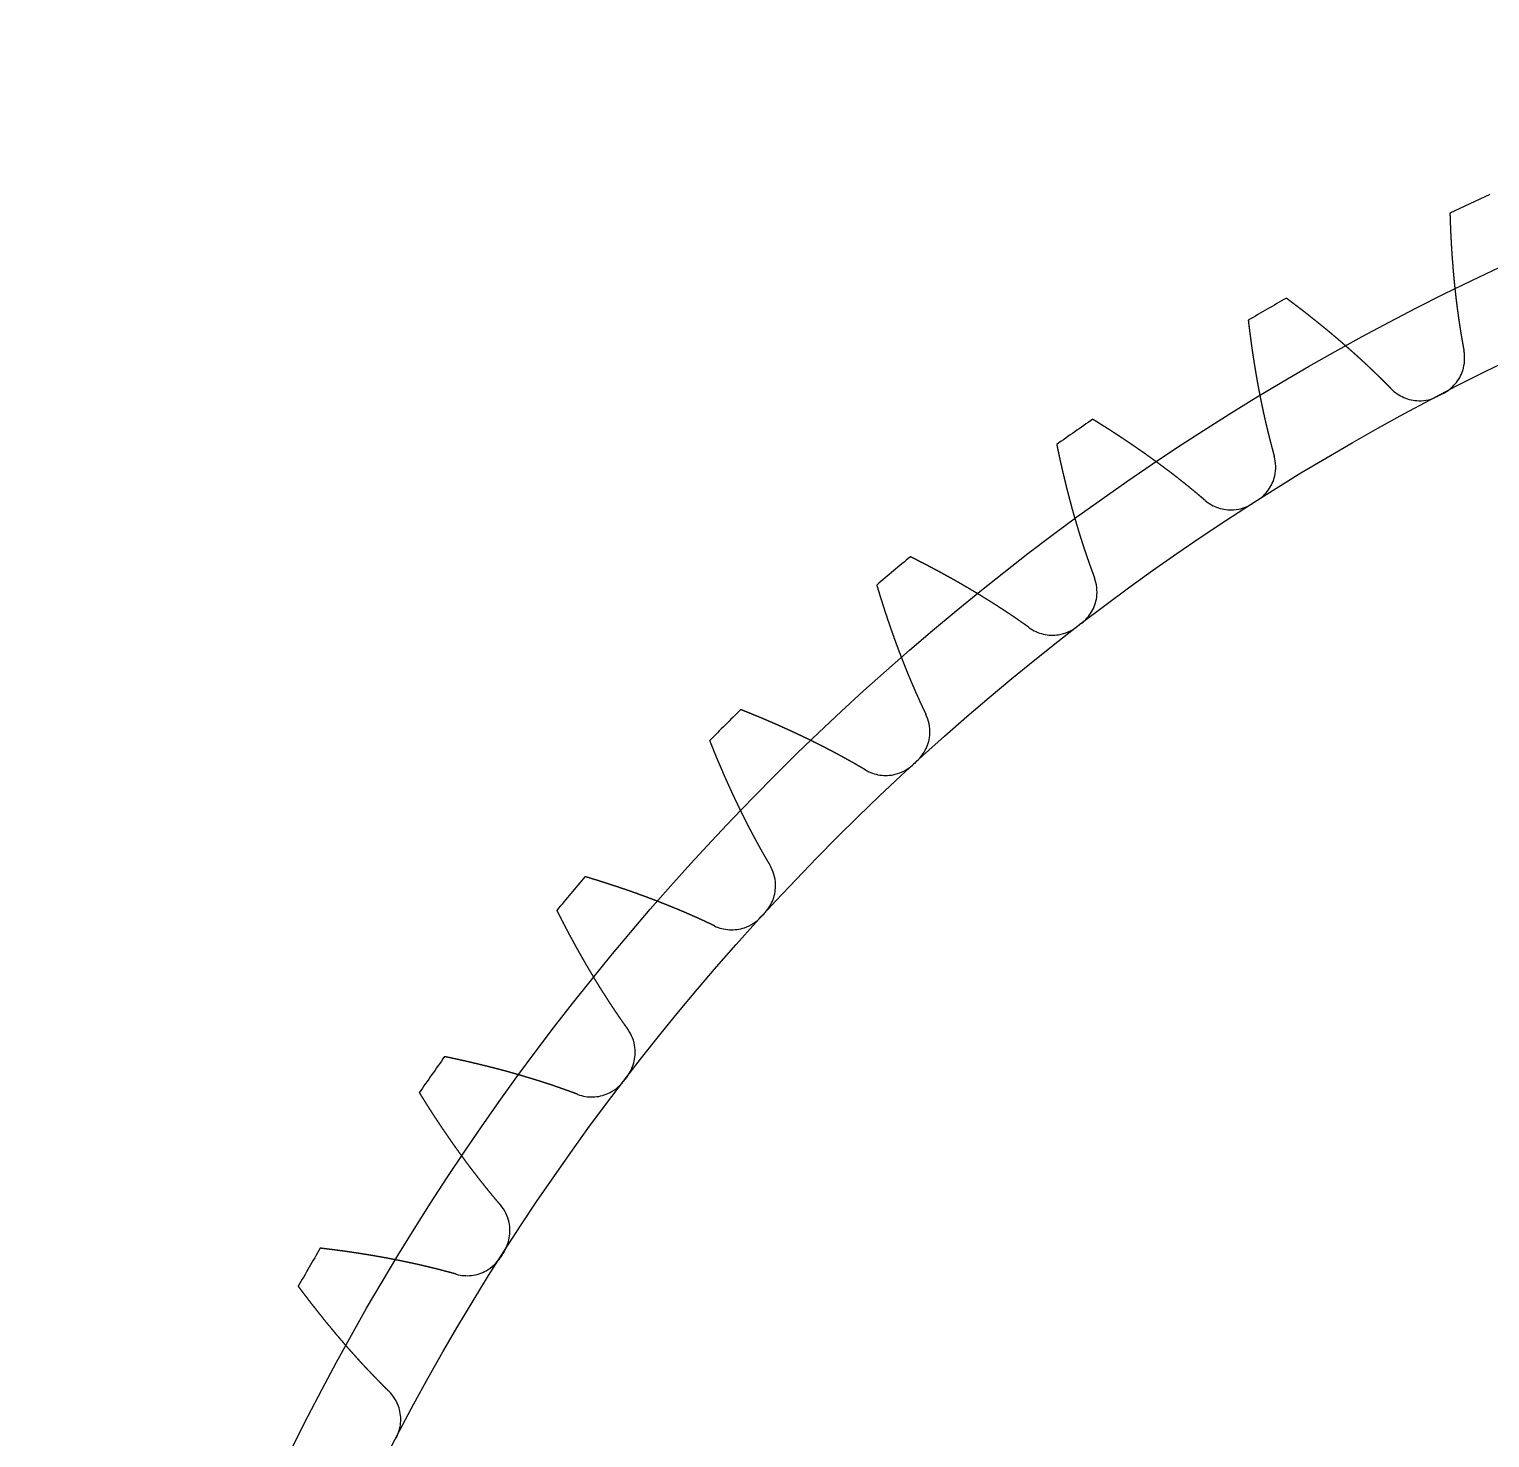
# Model space of a CAD drawing. Header units: centimetres. Extents: x -4.62 to 4.63, y -4.62 to 4.62.
# Drawn here: x -4.5 to -1.919, y 2.011 to 4.5 of the extents above; entities that cross this region are included whole.
import ezdxf

# ---------------------------------------------------------------- set-up
doc = ezdxf.new("R2010")
doc.units = ezdxf.units.CM
doc.header["$MEASUREMENT"] = 0
for name, color, linetype in [('', 7, 'Continuous'), ('Spur Gear (72 teeth)_Sketch1', 7, 'Continuous'), ('Spur Gear (72 teeth)_Sketch3', 7, 'Continuous')]:
    doc.layers.add(name, color=color, linetype=linetype)

# ---------------------------------------------------------------- blocks, each defined once
blk = doc.blocks.new('SpurGear(72teeth)')
at = {"layer": 'Spur Gear (72 teeth)_Sketch1'}
blk.add_circle((0, 0), 4.3449, dxfattribs=at)
at = {"layer": 'Spur Gear (72 teeth)_Sketch3'}
blk.add_circle((0, 0), 4.5, dxfattribs=at)

msp = doc.modelspace()

# ---------------------------------------------------------------- linework, layer by layer
at = {"layer": ''}
for radius, start, end in [(4.625, 114.5186, 115.4814), (4.625, 119.5186, 120.4814), (4.3449, 117.4288, 117.5712), (4.625, 124.5186, 125.4814), (4.3449, 122.4288, 122.5712), (4.625, 129.5186, 130.4814), (4.3449, 127.4288, 127.5712), (4.625, 134.5186, 135.4814), (4.3449, 132.4288, 132.5712), (4.625, 139.5186, 140.4814), (4.3449, 137.4288, 137.5712), (4.625, 144.5186, 145.4814), (4.3449, 142.4288, 142.5712), (4.625, 149.5186, 150.4814), (4.3449, 147.4288, 147.5712)]:
    msp.add_arc((0, 0, 0.5), radius, start, end, dxfattribs=at)
for points, degree, knots in [([(-1.9898, 4.1751, 0.5), (-1.9897, 4.1739, 0.5), (-1.9897, 4.1714, 0.5), (-1.9895, 4.1678, 0.5), (-1.9894, 4.1629, 0.5), (-1.9892, 4.1568, 0.5), (-1.9889, 4.1507, 0.5), (-1.9887, 4.1447, 0.5), (-1.9884, 4.1386, 0.5), (-1.9881, 4.1325, 0.5), (-1.9878, 4.1265, 0.5), (-1.9874, 4.1204, 0.5), (-1.9871, 4.1144, 0.5), (-1.9867, 4.1083, 0.5), (-1.9863, 4.1023, 0.5), (-1.9859, 4.0963, 0.5), (-1.9854, 4.0902, 0.5), (-1.9849, 4.0842, 0.5), (-1.9845, 4.0782, 0.5), (-1.984, 4.0722, 0.5), (-1.9834, 4.0662, 0.5), (-1.9829, 4.0602, 0.5), (-1.9823, 4.0543, 0.5), (-1.9817, 4.0483, 0.5), (-1.9811, 4.0423, 0.5), (-1.9804, 4.0364, 0.5), (-1.9798, 4.0304, 0.5), (-1.9791, 4.0245, 0.5), (-1.9784, 4.0185, 0.5), (-1.9776, 4.0126, 0.5), (-1.9769, 4.0067, 0.5), (-1.9761, 4.0008, 0.5), (-1.9753, 3.9949, 0.5), (-1.9744, 3.989, 0.5), (-1.9736, 3.9831, 0.5), (-1.9727, 3.9772, 0.5), (-1.9718, 3.9714, 0.5), (-1.9709, 3.9655, 0.5), (-1.9699, 3.9596, 0.5), (-1.9689, 3.9538, 0.5), (-1.9679, 3.948, 0.5), (-1.9669, 3.9424, 0.5), (-1.9661, 3.9379, 0.5), (-1.9655, 3.9347, 0.5), (-1.9651, 3.9326, 0.5), (-1.9649, 3.9316, 0.5)], 5, [-1, -1, -1, -1, -1, -1, -0.9857143, -0.9714286, -0.9571429, -0.9428571, -0.9285714, -0.9142857, -0.9, -0.8857143, -0.8714286, -0.8571429, -0.8428571, -0.8285714, -0.8142857, -0.8, -0.7857143, -0.7714286, -0.7571429, -0.7428571, -0.7285714, -0.7142857, -0.7, -0.6857143, -0.6714286, -0.6571429, -0.6428571, -0.6285714, -0.6142857, -0.6, -0.5857143, -0.5714286, -0.5571429, -0.5428571, -0.5285714, -0.5142857, -0.5, -0.4857143, -0.4714286, -0.4571429, -0.4428571, -0.4285714, -0.4169569, -0.4169569, -0.4169569, -0.4169569, -0.4169569, -0.4169569]), ([(-2.0936, 3.8647, 0.5), (-2.0942, 3.8654, 0.5), (-2.0957, 3.8669, 0.5), (-2.0981, 3.8693, 0.5), (-2.1012, 3.8725, 0.5), (-2.1052, 3.8765, 0.5), (-2.1094, 3.8807, 0.5), (-2.1137, 3.8848, 0.5), (-2.1179, 3.889, 0.5), (-2.1222, 3.8931, 0.5), (-2.1265, 3.8972, 0.5), (-2.1308, 3.9013, 0.5), (-2.1351, 3.9054, 0.5), (-2.1394, 3.9094, 0.5), (-2.1438, 3.9135, 0.5), (-2.1482, 3.9175, 0.5), (-2.1526, 3.9215, 0.5), (-2.1571, 3.9255, 0.5), (-2.1615, 3.9295, 0.5), (-2.166, 3.9335, 0.5), (-2.1705, 3.9374, 0.5), (-2.175, 3.9414, 0.5), (-2.1795, 3.9453, 0.5), (-2.1841, 3.9492, 0.5), (-2.1886, 3.9531, 0.5), (-2.1932, 3.957, 0.5), (-2.1978, 3.9609, 0.5), (-2.2024, 3.9647, 0.5), (-2.2071, 3.9686, 0.5), (-2.2117, 3.9724, 0.5), (-2.2164, 3.9762, 0.5), (-2.2211, 3.98, 0.5), (-2.2258, 3.9838, 0.5), (-2.2306, 3.9876, 0.5), (-2.2353, 3.9914, 0.5), (-2.2401, 3.9951, 0.5), (-2.2448, 3.9989, 0.5), (-2.2496, 4.0026, 0.5), (-2.2545, 4.0063, 0.5), (-2.2593, 4.01, 0.5), (-2.2641, 4.0137, 0.5), (-2.269, 4.0174, 0.5), (-2.2729, 4.0203, 0.5), (-2.2758, 4.0225, 0.5), (-2.2778, 4.0239, 0.5), (-2.2788, 4.0247, 0.5)], 5, [0.4169569, 0.4169569, 0.4169569, 0.4169569, 0.4169569, 0.4169569, 0.4285714, 0.4428571, 0.4571429, 0.4714286, 0.4857143, 0.5, 0.5142857, 0.5285714, 0.5428571, 0.5571429, 0.5714286, 0.5857143, 0.6, 0.6142857, 0.6285714, 0.6428571, 0.6571429, 0.6714286, 0.6857143, 0.7, 0.7142857, 0.7285714, 0.7428571, 0.7571429, 0.7714286, 0.7857143, 0.8, 0.8142857, 0.8285714, 0.8428571, 0.8571429, 0.8714286, 0.8857143, 0.9, 0.9142857, 0.9285714, 0.9428571, 0.9571429, 0.9714286, 0.9857143, 1, 1, 1, 1, 1, 1]), ([(-2.3461, 3.9858, 0.5), (-2.3459, 3.9846, 0.5), (-2.3457, 3.9822, 0.5), (-2.3452, 3.9785, 0.5), (-2.3446, 3.9737, 0.5), (-2.3439, 3.9676, 0.5), (-2.3431, 3.9616, 0.5), (-2.3423, 3.9556, 0.5), (-2.3415, 3.9495, 0.5), (-2.3407, 3.9435, 0.5), (-2.3399, 3.9375, 0.5), (-2.339, 3.9315, 0.5), (-2.3381, 3.9255, 0.5), (-2.3372, 3.9195, 0.5), (-2.3363, 3.9136, 0.5), (-2.3353, 3.9076, 0.5), (-2.3343, 3.9016, 0.5), (-2.3334, 3.8957, 0.5), (-2.3323, 3.8897, 0.5), (-2.3313, 3.8838, 0.5), (-2.3303, 3.8779, 0.5), (-2.3292, 3.872, 0.5), (-2.3281, 3.8661, 0.5), (-2.327, 3.8602, 0.5), (-2.3258, 3.8543, 0.5), (-2.3247, 3.8484, 0.5), (-2.3235, 3.8425, 0.5), (-2.3223, 3.8367, 0.5), (-2.3211, 3.8308, 0.5), (-2.3198, 3.825, 0.5), (-2.3185, 3.8191, 0.5), (-2.3173, 3.8133, 0.5), (-2.3159, 3.8075, 0.5), (-2.3146, 3.8017, 0.5), (-2.3132, 3.7959, 0.5), (-2.3118, 3.7902, 0.5), (-2.3104, 3.7844, 0.5), (-2.309, 3.7786, 0.5), (-2.3075, 3.7729, 0.5), (-2.306, 3.7672, 0.5), (-2.3045, 3.7614, 0.5), (-2.303, 3.7559, 0.5), (-2.3019, 3.7516, 0.5), (-2.301, 3.7484, 0.5), (-2.3004, 3.7463, 0.5), (-2.3001, 3.7454, 0.5)], 5, [-1, -1, -1, -1, -1, -1, -0.9857143, -0.9714286, -0.9571429, -0.9428571, -0.9285714, -0.9142857, -0.9, -0.8857143, -0.8714286, -0.8571429, -0.8428571, -0.8285714, -0.8142857, -0.8, -0.7857143, -0.7714286, -0.7571429, -0.7428571, -0.7285714, -0.7142857, -0.7, -0.6857143, -0.6714286, -0.6571429, -0.6428571, -0.6285714, -0.6142857, -0.6, -0.5857143, -0.5714286, -0.5571429, -0.5428571, -0.5285714, -0.5142857, -0.5, -0.4857143, -0.4714286, -0.4571429, -0.4428571, -0.4285714, -0.4169569, -0.4169569, -0.4169569, -0.4169569, -0.4169569, -0.4169569]), ([(-2.0015, 3.8565, 0.5), (-1.9934, 3.8607, 0.5), (-1.9862, 3.8664, 0.5), (-1.9744, 3.8803, 0.5), (-1.9699, 3.8884, 0.5), (-1.9653, 3.9026, 0.5), (-1.9642, 3.9084, 0.5), (-1.9635, 3.92, 0.5), (-1.9638, 3.9259, 0.5), (-1.9649, 3.9316, 0.5)], 3, [0, 0, 0, 0, 0.02734511, 0.02734511, 0.05469023, 0.05469023, 0.07222623, 0.07222623, 0.08976223, 0.08976223, 0.08976223, 0.08976223]), ([(-2.0936, 3.8647, 0.5), (-2.0872, 3.8582, 0.5), (-2.0796, 3.8529, 0.5), (-2.0629, 3.8457, 0.5), (-2.0539, 3.8437, 0.5), (-2.0389, 3.8434, 0.5), (-2.0331, 3.8441, 0.5), (-2.0217, 3.8467, 0.5), (-2.0162, 3.8488, 0.5), (-2.011, 3.8515, 0.5)], 3, [0, 0, 0, 0, 0.02734511, 0.02734511, 0.05469023, 0.05469023, 0.07222623, 0.07222623, 0.08976223, 0.08976223, 0.08976223, 0.08976223]), ([(-2.4224, 3.6675, 0.5), (-2.4232, 3.6681, 0.5), (-2.4248, 3.6695, 0.5), (-2.4273, 3.6717, 0.5), (-2.4307, 3.6746, 0.5), (-2.4351, 3.6783, 0.5), (-2.4396, 3.6821, 0.5), (-2.4442, 3.6858, 0.5), (-2.4488, 3.6896, 0.5), (-2.4534, 3.6933, 0.5), (-2.458, 3.697, 0.5), (-2.4627, 3.7007, 0.5), (-2.4673, 3.7044, 0.5), (-2.472, 3.7081, 0.5), (-2.4767, 3.7117, 0.5), (-2.4815, 3.7154, 0.5), (-2.4862, 3.719, 0.5), (-2.491, 3.7226, 0.5), (-2.4958, 3.7262, 0.5), (-2.5006, 3.7297, 0.5), (-2.5054, 3.7333, 0.5), (-2.5102, 3.7368, 0.5), (-2.5151, 3.7403, 0.5), (-2.5199, 3.7438, 0.5), (-2.5248, 3.7473, 0.5), (-2.5297, 3.7508, 0.5), (-2.5347, 3.7543, 0.5), (-2.5396, 3.7577, 0.5), (-2.5446, 3.7611, 0.5), (-2.5495, 3.7645, 0.5), (-2.5545, 3.7679, 0.5), (-2.5595, 3.7713, 0.5), (-2.5646, 3.7747, 0.5), (-2.5696, 3.778, 0.5), (-2.5747, 3.7814, 0.5), (-2.5797, 3.7847, 0.5), (-2.5848, 3.788, 0.5), (-2.5899, 3.7913, 0.5), (-2.595, 3.7946, 0.5), (-2.6002, 3.7978, 0.5), (-2.6053, 3.8011, 0.5), (-2.6105, 3.8043, 0.5), (-2.6146, 3.8069, 0.5), (-2.6177, 3.8088, 0.5), (-2.6198, 3.8101, 0.5), (-2.6209, 3.8107, 0.5)], 5, [0.4169569, 0.4169569, 0.4169569, 0.4169569, 0.4169569, 0.4169569, 0.4285714, 0.4428571, 0.4571429, 0.4714286, 0.4857143, 0.5, 0.5142857, 0.5285714, 0.5428571, 0.5571429, 0.5714286, 0.5857143, 0.6, 0.6142857, 0.6285714, 0.6428571, 0.6571429, 0.6714286, 0.6857143, 0.7, 0.7142857, 0.7285714, 0.7428571, 0.7571429, 0.7714286, 0.7857143, 0.8, 0.8142857, 0.8285714, 0.8428571, 0.8571429, 0.8714286, 0.8857143, 0.9, 0.9142857, 0.9285714, 0.9428571, 0.9571429, 0.9714286, 0.9857143, 1, 1, 1, 1, 1, 1]), ([(-2.6845, 3.7662, 0.5), (-2.6843, 3.765, 0.5), (-2.6838, 3.7626, 0.5), (-2.683, 3.759, 0.5), (-2.682, 3.7542, 0.5), (-2.6808, 3.7483, 0.5), (-2.6795, 3.7423, 0.5), (-2.6782, 3.7364, 0.5), (-2.6768, 3.7304, 0.5), (-2.6755, 3.7245, 0.5), (-2.6741, 3.7186, 0.5), (-2.6727, 3.7127, 0.5), (-2.6713, 3.7068, 0.5), (-2.6699, 3.7009, 0.5), (-2.6685, 3.6951, 0.5), (-2.667, 3.6892, 0.5), (-2.6655, 3.6833, 0.5), (-2.664, 3.6775, 0.5), (-2.6625, 3.6717, 0.5), (-2.6609, 3.6658, 0.5), (-2.6594, 3.66, 0.5), (-2.6578, 3.6542, 0.5), (-2.6562, 3.6484, 0.5), (-2.6546, 3.6427, 0.5), (-2.6529, 3.6369, 0.5), (-2.6512, 3.6311, 0.5), (-2.6496, 3.6254, 0.5), (-2.6478, 3.6197, 0.5), (-2.6461, 3.6139, 0.5), (-2.6444, 3.6082, 0.5), (-2.6426, 3.6025, 0.5), (-2.6408, 3.5969, 0.5), (-2.639, 3.5912, 0.5), (-2.6371, 3.5855, 0.5), (-2.6353, 3.5799, 0.5), (-2.6334, 3.5742, 0.5), (-2.6315, 3.5686, 0.5), (-2.6295, 3.563, 0.5), (-2.6276, 3.5574, 0.5), (-2.6256, 3.5518, 0.5), (-2.6236, 3.5463, 0.5), (-2.6216, 3.5409, 0.5), (-2.6201, 3.5367, 0.5), (-2.6189, 3.5336, 0.5), (-2.6181, 3.5316, 0.5), (-2.6178, 3.5307, 0.5)], 5, [-1, -1, -1, -1, -1, -1, -0.9857143, -0.9714286, -0.9571429, -0.9428571, -0.9285714, -0.9142857, -0.9, -0.8857143, -0.8714286, -0.8571429, -0.8428571, -0.8285714, -0.8142857, -0.8, -0.7857143, -0.7714286, -0.7571429, -0.7428571, -0.7285714, -0.7142857, -0.7, -0.6857143, -0.6714286, -0.6571429, -0.6428571, -0.6285714, -0.6142857, -0.6, -0.5857143, -0.5714286, -0.5571429, -0.5428571, -0.5285714, -0.5142857, -0.5, -0.4857143, -0.4714286, -0.4571429, -0.4428571, -0.4285714, -0.4169569, -0.4169569, -0.4169569, -0.4169569, -0.4169569, -0.4169569]), ([(-2.33, 3.6674, 0.5), (-2.3223, 3.6723, 0.5), (-2.3156, 3.6786, 0.5), (-2.3051, 3.6935, 0.5), (-2.3013, 3.7019, 0.5), (-2.298, 3.7165, 0.5), (-2.2974, 3.7223, 0.5), (-2.2977, 3.734, 0.5), (-2.2985, 3.7398, 0.5), (-2.3001, 3.7454, 0.5)], 3, [0, 0, 0, 0, 0.02734511, 0.02734511, 0.05469023, 0.05469023, 0.07222623, 0.07222623, 0.08976223, 0.08976223, 0.08976223, 0.08976223]), ([(-2.4224, 3.6675, 0.5), (-2.4155, 3.6616, 0.5), (-2.4075, 3.657, 0.5), (-2.3902, 3.6513, 0.5), (-2.3811, 3.6501, 0.5), (-2.3662, 3.6511, 0.5), (-2.3604, 3.6522, 0.5), (-2.3493, 3.6559, 0.5), (-2.344, 3.6584, 0.5), (-2.3391, 3.6616, 0.5)], 3, [0, 0, 0, 0, 0.02734511, 0.02734511, 0.05469023, 0.05469023, 0.07222623, 0.07222623, 0.08976223, 0.08976223, 0.08976223, 0.08976223]), ([(-2.7329, 3.4424, 0.5), (-2.7336, 3.443, 0.5), (-2.7354, 3.4442, 0.5), (-2.7381, 3.4462, 0.5), (-2.7417, 3.4488, 0.5), (-2.7464, 3.452, 0.5), (-2.7513, 3.4554, 0.5), (-2.7561, 3.4588, 0.5), (-2.761, 3.4621, 0.5), (-2.7659, 3.4654, 0.5), (-2.7709, 3.4687, 0.5), (-2.7758, 3.472, 0.5), (-2.7808, 3.4753, 0.5), (-2.7858, 3.4785, 0.5), (-2.7908, 3.4817, 0.5), (-2.7958, 3.4849, 0.5), (-2.8009, 3.4881, 0.5), (-2.8059, 3.4913, 0.5), (-2.811, 3.4945, 0.5), (-2.8161, 3.4976, 0.5), (-2.8212, 3.5007, 0.5), (-2.8264, 3.5038, 0.5), (-2.8315, 3.5069, 0.5), (-2.8367, 3.51, 0.5), (-2.8418, 3.513, 0.5), (-2.847, 3.516, 0.5), (-2.8522, 3.5191, 0.5), (-2.8575, 3.5221, 0.5), (-2.8627, 3.525, 0.5), (-2.8679, 3.528, 0.5), (-2.8732, 3.531, 0.5), (-2.8785, 3.5339, 0.5), (-2.8838, 3.5368, 0.5), (-2.8891, 3.5397, 0.5), (-2.8944, 3.5426, 0.5), (-2.8998, 3.5455, 0.5), (-2.9051, 3.5483, 0.5), (-2.9105, 3.5511, 0.5), (-2.9159, 3.554, 0.5), (-2.9213, 3.5568, 0.5), (-2.9267, 3.5595, 0.5), (-2.9321, 3.5623, 0.5), (-2.9365, 3.5645, 0.5), (-2.9397, 3.5662, 0.5), (-2.9419, 3.5673, 0.5), (-2.943, 3.5678, 0.5)], 5, [0.4169569, 0.4169569, 0.4169569, 0.4169569, 0.4169569, 0.4169569, 0.4285714, 0.4428571, 0.4571429, 0.4714286, 0.4857143, 0.5, 0.5142857, 0.5285714, 0.5428571, 0.5571429, 0.5714286, 0.5857143, 0.6, 0.6142857, 0.6285714, 0.6428571, 0.6571429, 0.6714286, 0.6857143, 0.7, 0.7142857, 0.7285714, 0.7428571, 0.7571429, 0.7714286, 0.7857143, 0.8, 0.8142857, 0.8285714, 0.8428571, 0.8571429, 0.8714286, 0.8857143, 0.9, 0.9142857, 0.9285714, 0.9428571, 0.9571429, 0.9714286, 0.9857143, 1, 1, 1, 1, 1, 1]), ([(-3.0026, 3.5179, 0.5), (-3.0022, 3.5167, 0.5), (-3.0015, 3.5143, 0.5), (-3.0005, 3.5108, 0.5), (-2.999, 3.5062, 0.5), (-2.9973, 3.5003, 0.5), (-2.9954, 3.4945, 0.5), (-2.9936, 3.4887, 0.5), (-2.9918, 3.4829, 0.5), (-2.9899, 3.4772, 0.5), (-2.988, 3.4714, 0.5), (-2.9862, 3.4656, 0.5), (-2.9842, 3.4599, 0.5), (-2.9823, 3.4541, 0.5), (-2.9804, 3.4484, 0.5), (-2.9784, 3.4427, 0.5), (-2.9764, 3.437, 0.5), (-2.9744, 3.4313, 0.5), (-2.9724, 3.4256, 0.5), (-2.9703, 3.42, 0.5), (-2.9683, 3.4143, 0.5), (-2.9662, 3.4087, 0.5), (-2.9641, 3.4031, 0.5), (-2.9619, 3.3974, 0.5), (-2.9598, 3.3918, 0.5), (-2.9576, 3.3863, 0.5), (-2.9554, 3.3807, 0.5), (-2.9532, 3.3751, 0.5), (-2.951, 3.3696, 0.5), (-2.9488, 3.364, 0.5), (-2.9465, 3.3585, 0.5), (-2.9442, 3.353, 0.5), (-2.9419, 3.3475, 0.5), (-2.9396, 3.342, 0.5), (-2.9372, 3.3366, 0.5), (-2.9349, 3.3311, 0.5), (-2.9325, 3.3257, 0.5), (-2.9301, 3.3203, 0.5), (-2.9276, 3.3149, 0.5), (-2.9252, 3.3095, 0.5), (-2.9227, 3.3041, 0.5), (-2.9203, 3.299, 0.5), (-2.9183, 3.2949, 0.5), (-2.9169, 3.2919, 0.5), (-2.916, 3.29, 0.5), (-2.9156, 3.2891, 0.5)], 5, [-1, -1, -1, -1, -1, -1, -0.9857143, -0.9714286, -0.9571429, -0.9428571, -0.9285714, -0.9142857, -0.9, -0.8857143, -0.8714286, -0.8571429, -0.8428571, -0.8285714, -0.8142857, -0.8, -0.7857143, -0.7714286, -0.7571429, -0.7428571, -0.7285714, -0.7142857, -0.7, -0.6857143, -0.6714286, -0.6571429, -0.6428571, -0.6285714, -0.6142857, -0.6, -0.5857143, -0.5714286, -0.5571429, -0.5428571, -0.5285714, -0.5142857, -0.5, -0.4857143, -0.4714286, -0.4571429, -0.4428571, -0.4285714, -0.4169569, -0.4169569, -0.4169569, -0.4169569, -0.4169569, -0.4169569]), ([(-2.6407, 3.4503, 0.5), (-2.6335, 3.4559, 0.5), (-2.6274, 3.4628, 0.5), (-2.6182, 3.4785, 0.5), (-2.6152, 3.4872, 0.5), (-2.6131, 3.502, 0.5), (-2.6131, 3.5079, 0.5), (-2.6144, 3.5195, 0.5), (-2.6157, 3.5252, 0.5), (-2.6178, 3.5307, 0.5)], 3, [0, 0, 0, 0, 0.02734511, 0.02734511, 0.05469023, 0.05469023, 0.07222623, 0.07222623, 0.08976223, 0.08976223, 0.08976223, 0.08976223]), ([(-2.7329, 3.4424, 0.5), (-2.7255, 3.4371, 0.5), (-2.7171, 3.4333, 0.5), (-2.6994, 3.429, 0.5), (-2.6902, 3.4287, 0.5), (-2.6754, 3.431, 0.5), (-2.6697, 3.4326, 0.5), (-2.659, 3.4372, 0.5), (-2.6539, 3.4402, 0.5), (-2.6493, 3.4438, 0.5)], 3, [0, 0, 0, 0, 0.02734511, 0.02734511, 0.05469023, 0.05469023, 0.07222623, 0.07222623, 0.08976223, 0.08976223, 0.08976223, 0.08976223]), ([(-3.0225, 3.1911, 0.5), (-3.0233, 3.1916, 0.5), (-3.0251, 3.1927, 0.5), (-3.028, 3.1944, 0.5), (-3.0319, 3.1967, 0.5), (-3.0368, 3.1995, 0.5), (-3.0419, 3.2025, 0.5), (-3.0471, 3.2054, 0.5), (-3.0523, 3.2083, 0.5), (-3.0575, 3.2112, 0.5), (-3.0627, 3.214, 0.5), (-3.0679, 3.2169, 0.5), (-3.0731, 3.2197, 0.5), (-3.0784, 3.2225, 0.5), (-3.0836, 3.2253, 0.5), (-3.0889, 3.228, 0.5), (-3.0942, 3.2308, 0.5), (-3.0995, 3.2335, 0.5), (-3.1049, 3.2362, 0.5), (-3.1102, 3.2388, 0.5), (-3.1156, 3.2415, 0.5), (-3.121, 3.2442, 0.5), (-3.1264, 3.2468, 0.5), (-3.1318, 3.2494, 0.5), (-3.1372, 3.252, 0.5), (-3.1426, 3.2545, 0.5), (-3.1481, 3.2571, 0.5), (-3.1535, 3.2596, 0.5), (-3.159, 3.2621, 0.5), (-3.1645, 3.2646, 0.5), (-3.17, 3.2671, 0.5), (-3.1755, 3.2696, 0.5), (-3.1811, 3.272, 0.5), (-3.1866, 3.2744, 0.5), (-3.1922, 3.2768, 0.5), (-3.1978, 3.2792, 0.5), (-3.2033, 3.2816, 0.5), (-3.2089, 3.284, 0.5), (-3.2145, 3.2863, 0.5), (-3.2202, 3.2886, 0.5), (-3.2258, 3.2909, 0.5), (-3.2314, 3.2932, 0.5), (-3.236, 3.295, 0.5), (-3.2394, 3.2964, 0.5), (-3.2416, 3.2973, 0.5), (-3.2428, 3.2977, 0.5)], 5, [0.4169569, 0.4169569, 0.4169569, 0.4169569, 0.4169569, 0.4169569, 0.4285714, 0.4428571, 0.4571429, 0.4714286, 0.4857143, 0.5, 0.5142857, 0.5285714, 0.5428571, 0.5571429, 0.5714286, 0.5857143, 0.6, 0.6142857, 0.6285714, 0.6428571, 0.6571429, 0.6714286, 0.6857143, 0.7, 0.7142857, 0.7285714, 0.7428571, 0.7571429, 0.7714286, 0.7857143, 0.8, 0.8142857, 0.8285714, 0.8428571, 0.8571429, 0.8714286, 0.8857143, 0.9, 0.9142857, 0.9285714, 0.9428571, 0.9571429, 0.9714286, 0.9857143, 1, 1, 1, 1, 1, 1]), ([(-2.9314, 3.2071, 0.5), (-2.9247, 3.2132, 0.5), (-2.9192, 3.2206, 0.5), (-2.9114, 3.2371, 0.5), (-2.9092, 3.246, 0.5), (-2.9084, 3.261, 0.5), (-2.9089, 3.2668, 0.5), (-2.9112, 3.2783, 0.5), (-2.913, 3.2838, 0.5), (-2.9156, 3.2891, 0.5)], 3, [0, 0, 0, 0, 0.02734511, 0.02734511, 0.05469023, 0.05469023, 0.07222623, 0.07222623, 0.08976223, 0.08976223, 0.08976223, 0.08976223]), ([(-3.2977, 3.2428, 0.5), (-3.2973, 3.2416, 0.5), (-3.2964, 3.2394, 0.5), (-3.295, 3.236, 0.5), (-3.2932, 3.2314, 0.5), (-3.2909, 3.2258, 0.5), (-3.2886, 3.2202, 0.5), (-3.2863, 3.2145, 0.5), (-3.284, 3.2089, 0.5), (-3.2816, 3.2033, 0.5), (-3.2792, 3.1978, 0.5), (-3.2768, 3.1922, 0.5), (-3.2744, 3.1866, 0.5), (-3.272, 3.1811, 0.5), (-3.2696, 3.1755, 0.5), (-3.2671, 3.17, 0.5), (-3.2646, 3.1645, 0.5), (-3.2621, 3.159, 0.5), (-3.2596, 3.1535, 0.5), (-3.2571, 3.1481, 0.5), (-3.2545, 3.1426, 0.5), (-3.252, 3.1372, 0.5), (-3.2494, 3.1318, 0.5), (-3.2468, 3.1264, 0.5), (-3.2442, 3.121, 0.5), (-3.2415, 3.1156, 0.5), (-3.2388, 3.1102, 0.5), (-3.2362, 3.1049, 0.5), (-3.2335, 3.0995, 0.5), (-3.2308, 3.0942, 0.5), (-3.228, 3.0889, 0.5), (-3.2253, 3.0836, 0.5), (-3.2225, 3.0784, 0.5), (-3.2197, 3.0731, 0.5), (-3.2169, 3.0679, 0.5), (-3.214, 3.0627, 0.5), (-3.2112, 3.0575, 0.5), (-3.2083, 3.0523, 0.5), (-3.2054, 3.0471, 0.5), (-3.2025, 3.0419, 0.5), (-3.1995, 3.0368, 0.5), (-3.1967, 3.0319, 0.5), (-3.1944, 3.028, 0.5), (-3.1927, 3.0251, 0.5), (-3.1916, 3.0233, 0.5), (-3.1911, 3.0225, 0.5)], 5, [-1, -1, -1, -1, -1, -1, -0.9857143, -0.9714286, -0.9571429, -0.9428571, -0.9285714, -0.9142857, -0.9, -0.8857143, -0.8714286, -0.8571429, -0.8428571, -0.8285714, -0.8142857, -0.8, -0.7857143, -0.7714286, -0.7571429, -0.7428571, -0.7285714, -0.7142857, -0.7, -0.6857143, -0.6714286, -0.6571429, -0.6428571, -0.6285714, -0.6142857, -0.6, -0.5857143, -0.5714286, -0.5571429, -0.5428571, -0.5285714, -0.5142857, -0.5, -0.4857143, -0.4714286, -0.4571429, -0.4428571, -0.4285714, -0.4169569, -0.4169569, -0.4169569, -0.4169569, -0.4169569, -0.4169569]), ([(-3.0225, 3.1911, 0.5), (-3.0146, 3.1865, 0.5), (-3.006, 3.1834, 0.5), (-2.9879, 3.1807, 0.5), (-2.9787, 3.1812, 0.5), (-2.9642, 3.1848, 0.5), (-2.9588, 3.1869, 0.5), (-2.9485, 3.1924, 0.5), (-2.9437, 3.1958, 0.5), (-2.9394, 3.1998, 0.5)], 3, [0, 0, 0, 0, 0.02734511, 0.02734511, 0.05469023, 0.05469023, 0.07222623, 0.07222623, 0.08976223, 0.08976223, 0.08976223, 0.08976223]), ([(-3.1998, 2.9394, 0.5), (-3.1936, 2.9461, 0.5), (-3.1888, 2.9539, 0.5), (-3.1825, 2.971, 0.5), (-3.181, 2.9801, 0.5), (-3.1816, 2.9951, 0.5), (-3.1825, 3.0009, 0.5), (-3.1858, 3.0121, 0.5), (-3.1881, 3.0175, 0.5), (-3.1911, 3.0225, 0.5)], 3, [0, 0, 0, 0, 0.02734511, 0.02734511, 0.05469023, 0.05469023, 0.07222623, 0.07222623, 0.08976223, 0.08976223, 0.08976223, 0.08976223]), ([(-3.2891, 2.9156, 0.5), (-3.29, 2.916, 0.5), (-3.2919, 2.9169, 0.5), (-3.2949, 2.9183, 0.5), (-3.299, 2.9203, 0.5), (-3.3041, 2.9227, 0.5), (-3.3095, 2.9252, 0.5), (-3.3149, 2.9276, 0.5), (-3.3203, 2.9301, 0.5), (-3.3257, 2.9325, 0.5), (-3.3311, 2.9349, 0.5), (-3.3366, 2.9372, 0.5), (-3.342, 2.9396, 0.5), (-3.3475, 2.9419, 0.5), (-3.353, 2.9442, 0.5), (-3.3585, 2.9465, 0.5), (-3.364, 2.9488, 0.5), (-3.3696, 2.951, 0.5), (-3.3751, 2.9532, 0.5), (-3.3807, 2.9554, 0.5), (-3.3863, 2.9576, 0.5), (-3.3918, 2.9598, 0.5), (-3.3974, 2.9619, 0.5), (-3.4031, 2.9641, 0.5), (-3.4087, 2.9662, 0.5), (-3.4143, 2.9683, 0.5), (-3.42, 2.9703, 0.5), (-3.4256, 2.9724, 0.5), (-3.4313, 2.9744, 0.5), (-3.437, 2.9764, 0.5), (-3.4427, 2.9784, 0.5), (-3.4484, 2.9804, 0.5), (-3.4541, 2.9823, 0.5), (-3.4599, 2.9842, 0.5), (-3.4656, 2.9862, 0.5), (-3.4714, 2.988, 0.5), (-3.4772, 2.9899, 0.5), (-3.4829, 2.9918, 0.5), (-3.4887, 2.9936, 0.5), (-3.4945, 2.9954, 0.5), (-3.5003, 2.9973, 0.5), (-3.5062, 2.999, 0.5), (-3.5108, 3.0005, 0.5), (-3.5143, 3.0015, 0.5), (-3.5167, 3.0022, 0.5), (-3.5179, 3.0026, 0.5)], 5, [0.4169569, 0.4169569, 0.4169569, 0.4169569, 0.4169569, 0.4169569, 0.4285714, 0.4428571, 0.4571429, 0.4714286, 0.4857143, 0.5, 0.5142857, 0.5285714, 0.5428571, 0.5571429, 0.5714286, 0.5857143, 0.6, 0.6142857, 0.6285714, 0.6428571, 0.6571429, 0.6714286, 0.6857143, 0.7, 0.7142857, 0.7285714, 0.7428571, 0.7571429, 0.7714286, 0.7857143, 0.8, 0.8142857, 0.8285714, 0.8428571, 0.8571429, 0.8714286, 0.8857143, 0.9, 0.9142857, 0.9285714, 0.9428571, 0.9571429, 0.9714286, 0.9857143, 1, 1, 1, 1, 1, 1]), ([(-3.5678, 2.943, 0.5), (-3.5673, 2.9419, 0.5), (-3.5662, 2.9397, 0.5), (-3.5645, 2.9365, 0.5), (-3.5623, 2.9321, 0.5), (-3.5595, 2.9267, 0.5), (-3.5568, 2.9213, 0.5), (-3.554, 2.9159, 0.5), (-3.5511, 2.9105, 0.5), (-3.5483, 2.9051, 0.5), (-3.5455, 2.8998, 0.5), (-3.5426, 2.8944, 0.5), (-3.5397, 2.8891, 0.5), (-3.5368, 2.8838, 0.5), (-3.5339, 2.8785, 0.5), (-3.531, 2.8732, 0.5), (-3.528, 2.8679, 0.5), (-3.525, 2.8627, 0.5), (-3.5221, 2.8575, 0.5), (-3.5191, 2.8522, 0.5), (-3.516, 2.847, 0.5), (-3.513, 2.8418, 0.5), (-3.51, 2.8367, 0.5), (-3.5069, 2.8315, 0.5), (-3.5038, 2.8264, 0.5), (-3.5007, 2.8212, 0.5), (-3.4976, 2.8161, 0.5), (-3.4945, 2.811, 0.5), (-3.4913, 2.8059, 0.5), (-3.4881, 2.8009, 0.5), (-3.4849, 2.7958, 0.5), (-3.4817, 2.7908, 0.5), (-3.4785, 2.7858, 0.5), (-3.4753, 2.7808, 0.5), (-3.472, 2.7758, 0.5), (-3.4687, 2.7709, 0.5), (-3.4654, 2.7659, 0.5), (-3.4621, 2.761, 0.5), (-3.4588, 2.7561, 0.5), (-3.4554, 2.7513, 0.5), (-3.452, 2.7464, 0.5), (-3.4488, 2.7417, 0.5), (-3.4462, 2.7381, 0.5), (-3.4442, 2.7354, 0.5), (-3.443, 2.7336, 0.5), (-3.4424, 2.7329, 0.5)], 5, [-1, -1, -1, -1, -1, -1, -0.9857143, -0.9714286, -0.9571429, -0.9428571, -0.9285714, -0.9142857, -0.9, -0.8857143, -0.8714286, -0.8571429, -0.8428571, -0.8285714, -0.8142857, -0.8, -0.7857143, -0.7714286, -0.7571429, -0.7428571, -0.7285714, -0.7142857, -0.7, -0.6857143, -0.6714286, -0.6571429, -0.6428571, -0.6285714, -0.6142857, -0.6, -0.5857143, -0.5714286, -0.5571429, -0.5428571, -0.5285714, -0.5142857, -0.5, -0.4857143, -0.4714286, -0.4571429, -0.4428571, -0.4285714, -0.4169569, -0.4169569, -0.4169569, -0.4169569, -0.4169569, -0.4169569]), ([(-3.2891, 2.9156, 0.5), (-3.2809, 2.9116, 0.5), (-3.272, 2.9093, 0.5), (-3.2538, 2.9082, 0.5), (-3.2447, 2.9095, 0.5), (-3.2305, 2.9143, 0.5), (-3.2252, 2.9169, 0.5), (-3.2155, 2.9233, 0.5), (-3.211, 2.9271, 0.5), (-3.2071, 2.9314, 0.5)], 3, [0, 0, 0, 0, 0.02734511, 0.02734511, 0.05469023, 0.05469023, 0.07222623, 0.07222623, 0.08976223, 0.08976223, 0.08976223, 0.08976223]), ([(-3.4438, 2.6493, 0.5), (-3.4382, 2.6565, 0.5), (-3.4341, 2.6648, 0.5), (-3.4293, 2.6824, 0.5), (-3.4287, 2.6915, 0.5), (-3.4305, 2.7064, 0.5), (-3.4319, 2.7121, 0.5), (-3.4362, 2.723, 0.5), (-3.439, 2.7281, 0.5), (-3.4424, 2.7329, 0.5)], 3, [0, 0, 0, 0, 0.02734511, 0.02734511, 0.05469023, 0.05469023, 0.07222623, 0.07222623, 0.08976223, 0.08976223, 0.08976223, 0.08976223]), ([(-3.5307, 2.6178, 0.5), (-3.5316, 2.6181, 0.5), (-3.5336, 2.6189, 0.5), (-3.5367, 2.6201, 0.5), (-3.5409, 2.6216, 0.5), (-3.5463, 2.6236, 0.5), (-3.5518, 2.6256, 0.5), (-3.5574, 2.6276, 0.5), (-3.563, 2.6295, 0.5), (-3.5686, 2.6315, 0.5), (-3.5742, 2.6334, 0.5), (-3.5799, 2.6353, 0.5), (-3.5855, 2.6371, 0.5), (-3.5912, 2.639, 0.5), (-3.5969, 2.6408, 0.5), (-3.6025, 2.6426, 0.5), (-3.6082, 2.6444, 0.5), (-3.6139, 2.6461, 0.5), (-3.6197, 2.6478, 0.5), (-3.6254, 2.6496, 0.5), (-3.6311, 2.6512, 0.5), (-3.6369, 2.6529, 0.5), (-3.6427, 2.6546, 0.5), (-3.6484, 2.6562, 0.5), (-3.6542, 2.6578, 0.5), (-3.66, 2.6594, 0.5), (-3.6658, 2.6609, 0.5), (-3.6717, 2.6625, 0.5), (-3.6775, 2.664, 0.5), (-3.6833, 2.6655, 0.5), (-3.6892, 2.667, 0.5), (-3.6951, 2.6685, 0.5), (-3.7009, 2.6699, 0.5), (-3.7068, 2.6713, 0.5), (-3.7127, 2.6727, 0.5), (-3.7186, 2.6741, 0.5), (-3.7245, 2.6755, 0.5), (-3.7304, 2.6768, 0.5), (-3.7364, 2.6782, 0.5), (-3.7423, 2.6795, 0.5), (-3.7483, 2.6808, 0.5), (-3.7542, 2.682, 0.5), (-3.759, 2.683, 0.5), (-3.7626, 2.6838, 0.5), (-3.765, 2.6843, 0.5), (-3.7662, 2.6845, 0.5)], 5, [0.4169569, 0.4169569, 0.4169569, 0.4169569, 0.4169569, 0.4169569, 0.4285714, 0.4428571, 0.4571429, 0.4714286, 0.4857143, 0.5, 0.5142857, 0.5285714, 0.5428571, 0.5571429, 0.5714286, 0.5857143, 0.6, 0.6142857, 0.6285714, 0.6428571, 0.6571429, 0.6714286, 0.6857143, 0.7, 0.7142857, 0.7285714, 0.7428571, 0.7571429, 0.7714286, 0.7857143, 0.8, 0.8142857, 0.8285714, 0.8428571, 0.8571429, 0.8714286, 0.8857143, 0.9, 0.9142857, 0.9285714, 0.9428571, 0.9571429, 0.9714286, 0.9857143, 1, 1, 1, 1, 1, 1]), ([(-3.5307, 2.6178, 0.5), (-3.5222, 2.6146, 0.5), (-3.5131, 2.6131, 0.5), (-3.4949, 2.6136, 0.5), (-3.4859, 2.6156, 0.5), (-3.4722, 2.6216, 0.5), (-3.4672, 2.6247, 0.5), (-3.458, 2.6319, 0.5), (-3.4539, 2.6361, 0.5), (-3.4503, 2.6407, 0.5)], 3, [0, 0, 0, 0, 0.02734511, 0.02734511, 0.05469023, 0.05469023, 0.07222623, 0.07222623, 0.08976223, 0.08976223, 0.08976223, 0.08976223]), ([(-3.8107, 2.6209, 0.5), (-3.8101, 2.6198, 0.5), (-3.8088, 2.6177, 0.5), (-3.8069, 2.6146, 0.5), (-3.8043, 2.6105, 0.5), (-3.8011, 2.6053, 0.5), (-3.7978, 2.6002, 0.5), (-3.7946, 2.595, 0.5), (-3.7913, 2.5899, 0.5), (-3.788, 2.5848, 0.5), (-3.7847, 2.5797, 0.5), (-3.7814, 2.5747, 0.5), (-3.778, 2.5696, 0.5), (-3.7747, 2.5646, 0.5), (-3.7713, 2.5595, 0.5), (-3.7679, 2.5545, 0.5), (-3.7645, 2.5495, 0.5), (-3.7611, 2.5446, 0.5), (-3.7577, 2.5396, 0.5), (-3.7543, 2.5347, 0.5), (-3.7508, 2.5297, 0.5), (-3.7473, 2.5248, 0.5), (-3.7438, 2.5199, 0.5), (-3.7403, 2.5151, 0.5), (-3.7368, 2.5102, 0.5), (-3.7333, 2.5054, 0.5), (-3.7297, 2.5006, 0.5), (-3.7262, 2.4958, 0.5), (-3.7226, 2.491, 0.5), (-3.719, 2.4862, 0.5), (-3.7154, 2.4815, 0.5), (-3.7117, 2.4767, 0.5), (-3.7081, 2.472, 0.5), (-3.7044, 2.4673, 0.5), (-3.7007, 2.4627, 0.5), (-3.697, 2.458, 0.5), (-3.6933, 2.4534, 0.5), (-3.6896, 2.4488, 0.5), (-3.6858, 2.4442, 0.5), (-3.6821, 2.4396, 0.5), (-3.6783, 2.4351, 0.5), (-3.6746, 2.4307, 0.5), (-3.6717, 2.4273, 0.5), (-3.6695, 2.4248, 0.5), (-3.6681, 2.4232, 0.5), (-3.6675, 2.4224, 0.5)], 5, [-1, -1, -1, -1, -1, -1, -0.9857143, -0.9714286, -0.9571429, -0.9428571, -0.9285714, -0.9142857, -0.9, -0.8857143, -0.8714286, -0.8571429, -0.8428571, -0.8285714, -0.8142857, -0.8, -0.7857143, -0.7714286, -0.7571429, -0.7428571, -0.7285714, -0.7142857, -0.7, -0.6857143, -0.6714286, -0.6571429, -0.6428571, -0.6285714, -0.6142857, -0.6, -0.5857143, -0.5714286, -0.5571429, -0.5428571, -0.5285714, -0.5142857, -0.5, -0.4857143, -0.4714286, -0.4571429, -0.4428571, -0.4285714, -0.4169569, -0.4169569, -0.4169569, -0.4169569, -0.4169569, -0.4169569]), ([(-3.6616, 2.3391, 0.5), (-3.6567, 2.3468, 0.5), (-3.6533, 2.3553, 0.5), (-3.6501, 2.3733, 0.5), (-3.6502, 2.3825, 0.5), (-3.6533, 2.3971, 0.5), (-3.6553, 2.4026, 0.5), (-3.6604, 2.4131, 0.5), (-3.6637, 2.418, 0.5), (-3.6675, 2.4224, 0.5)], 3, [0, 0, 0, 0, 0.02734511, 0.02734511, 0.05469023, 0.05469023, 0.07222623, 0.07222623, 0.08976223, 0.08976223, 0.08976223, 0.08976223]), ([(-3.7454, 2.3001, 0.5), (-3.7463, 2.3004, 0.5), (-3.7484, 2.301, 0.5), (-3.7516, 2.3019, 0.5), (-3.7559, 2.303, 0.5), (-3.7614, 2.3045, 0.5), (-3.7672, 2.306, 0.5), (-3.7729, 2.3075, 0.5), (-3.7786, 2.309, 0.5), (-3.7844, 2.3104, 0.5), (-3.7902, 2.3118, 0.5), (-3.7959, 2.3132, 0.5), (-3.8017, 2.3146, 0.5), (-3.8075, 2.3159, 0.5), (-3.8133, 2.3173, 0.5), (-3.8191, 2.3185, 0.5), (-3.825, 2.3198, 0.5), (-3.8308, 2.3211, 0.5), (-3.8367, 2.3223, 0.5), (-3.8425, 2.3235, 0.5), (-3.8484, 2.3247, 0.5), (-3.8543, 2.3258, 0.5), (-3.8602, 2.327, 0.5), (-3.8661, 2.3281, 0.5), (-3.872, 2.3292, 0.5), (-3.8779, 2.3303, 0.5), (-3.8838, 2.3313, 0.5), (-3.8897, 2.3323, 0.5), (-3.8957, 2.3334, 0.5), (-3.9016, 2.3343, 0.5), (-3.9076, 2.3353, 0.5), (-3.9136, 2.3363, 0.5), (-3.9195, 2.3372, 0.5), (-3.9255, 2.3381, 0.5), (-3.9315, 2.339, 0.5), (-3.9375, 2.3399, 0.5), (-3.9435, 2.3407, 0.5), (-3.9495, 2.3415, 0.5), (-3.9556, 2.3423, 0.5), (-3.9616, 2.3431, 0.5), (-3.9676, 2.3439, 0.5), (-3.9737, 2.3446, 0.5), (-3.9785, 2.3452, 0.5), (-3.9822, 2.3457, 0.5), (-3.9846, 2.3459, 0.5), (-3.9858, 2.3461, 0.5)], 5, [0.4169569, 0.4169569, 0.4169569, 0.4169569, 0.4169569, 0.4169569, 0.4285714, 0.4428571, 0.4571429, 0.4714286, 0.4857143, 0.5, 0.5142857, 0.5285714, 0.5428571, 0.5571429, 0.5714286, 0.5857143, 0.6, 0.6142857, 0.6285714, 0.6428571, 0.6571429, 0.6714286, 0.6857143, 0.7, 0.7142857, 0.7285714, 0.7428571, 0.7571429, 0.7714286, 0.7857143, 0.8, 0.8142857, 0.8285714, 0.8428571, 0.8571429, 0.8714286, 0.8857143, 0.9, 0.9142857, 0.9285714, 0.9428571, 0.9571429, 0.9714286, 0.9857143, 1, 1, 1, 1, 1, 1]), ([(-3.7454, 2.3001, 0.5), (-3.7366, 2.2977, 0.5), (-3.7275, 2.2969, 0.5), (-3.7094, 2.299, 0.5), (-3.7006, 2.3018, 0.5), (-3.6875, 2.309, 0.5), (-3.6828, 2.3125, 0.5), (-3.6742, 2.3205, 0.5), (-3.6705, 2.325, 0.5), (-3.6674, 2.33, 0.5)], 3, [0, 0, 0, 0, 0.02734511, 0.02734511, 0.05469023, 0.05469023, 0.07222623, 0.07222623, 0.08976223, 0.08976223, 0.08976223, 0.08976223]), ([(-4.0247, 2.2788, 0.5), (-4.0239, 2.2778, 0.5), (-4.0225, 2.2758, 0.5), (-4.0203, 2.2729, 0.5), (-4.0174, 2.269, 0.5), (-4.0137, 2.2641, 0.5), (-4.01, 2.2593, 0.5), (-4.0063, 2.2545, 0.5), (-4.0026, 2.2496, 0.5), (-3.9989, 2.2448, 0.5), (-3.9951, 2.2401, 0.5), (-3.9914, 2.2353, 0.5), (-3.9876, 2.2306, 0.5), (-3.9838, 2.2258, 0.5), (-3.98, 2.2211, 0.5), (-3.9762, 2.2164, 0.5), (-3.9724, 2.2117, 0.5), (-3.9686, 2.2071, 0.5), (-3.9647, 2.2024, 0.5), (-3.9609, 2.1978, 0.5), (-3.957, 2.1932, 0.5), (-3.9531, 2.1886, 0.5), (-3.9492, 2.1841, 0.5), (-3.9453, 2.1795, 0.5), (-3.9414, 2.175, 0.5), (-3.9374, 2.1705, 0.5), (-3.9335, 2.166, 0.5), (-3.9295, 2.1615, 0.5), (-3.9255, 2.1571, 0.5), (-3.9215, 2.1526, 0.5), (-3.9175, 2.1482, 0.5), (-3.9135, 2.1438, 0.5), (-3.9094, 2.1394, 0.5), (-3.9054, 2.1351, 0.5), (-3.9013, 2.1308, 0.5), (-3.8972, 2.1265, 0.5), (-3.8931, 2.1222, 0.5), (-3.889, 2.1179, 0.5), (-3.8848, 2.1137, 0.5), (-3.8807, 2.1094, 0.5), (-3.8765, 2.1052, 0.5), (-3.8725, 2.1012, 0.5), (-3.8693, 2.0981, 0.5), (-3.8669, 2.0957, 0.5), (-3.8654, 2.0942, 0.5), (-3.8647, 2.0936, 0.5)], 5, [-1, -1, -1, -1, -1, -1, -0.9857143, -0.9714286, -0.9571429, -0.9428571, -0.9285714, -0.9142857, -0.9, -0.8857143, -0.8714286, -0.8571429, -0.8428571, -0.8285714, -0.8142857, -0.8, -0.7857143, -0.7714286, -0.7571429, -0.7428571, -0.7285714, -0.7142857, -0.7, -0.6857143, -0.6714286, -0.6571429, -0.6428571, -0.6285714, -0.6142857, -0.6, -0.5857143, -0.5714286, -0.5571429, -0.5428571, -0.5285714, -0.5142857, -0.5, -0.4857143, -0.4714286, -0.4571429, -0.4428571, -0.4285714, -0.4169569, -0.4169569, -0.4169569, -0.4169569, -0.4169569, -0.4169569]), ([(-3.8515, 2.011, 0.5), (-3.8473, 2.0191, 0.5), (-3.8447, 2.028, 0.5), (-3.843, 2.0461, 0.5), (-3.844, 2.0553, 0.5), (-3.8483, 2.0696, 0.5), (-3.8507, 2.0749, 0.5), (-3.8568, 2.0849, 0.5), (-3.8605, 2.0895, 0.5), (-3.8647, 2.0936, 0.5)], 3, [0, 0, 0, 0, 0.02734511, 0.02734511, 0.05469023, 0.05469023, 0.07222623, 0.07222623, 0.08976223, 0.08976223, 0.08976223, 0.08976223])]:
    msp.add_open_spline(points, degree=degree, knots=knots, dxfattribs=at)

# ---------------------------------------------------------------- block references
msp.add_blockref('SpurGear(72teeth)', (0, 0))

doc.saveas('drawing.dxf')
